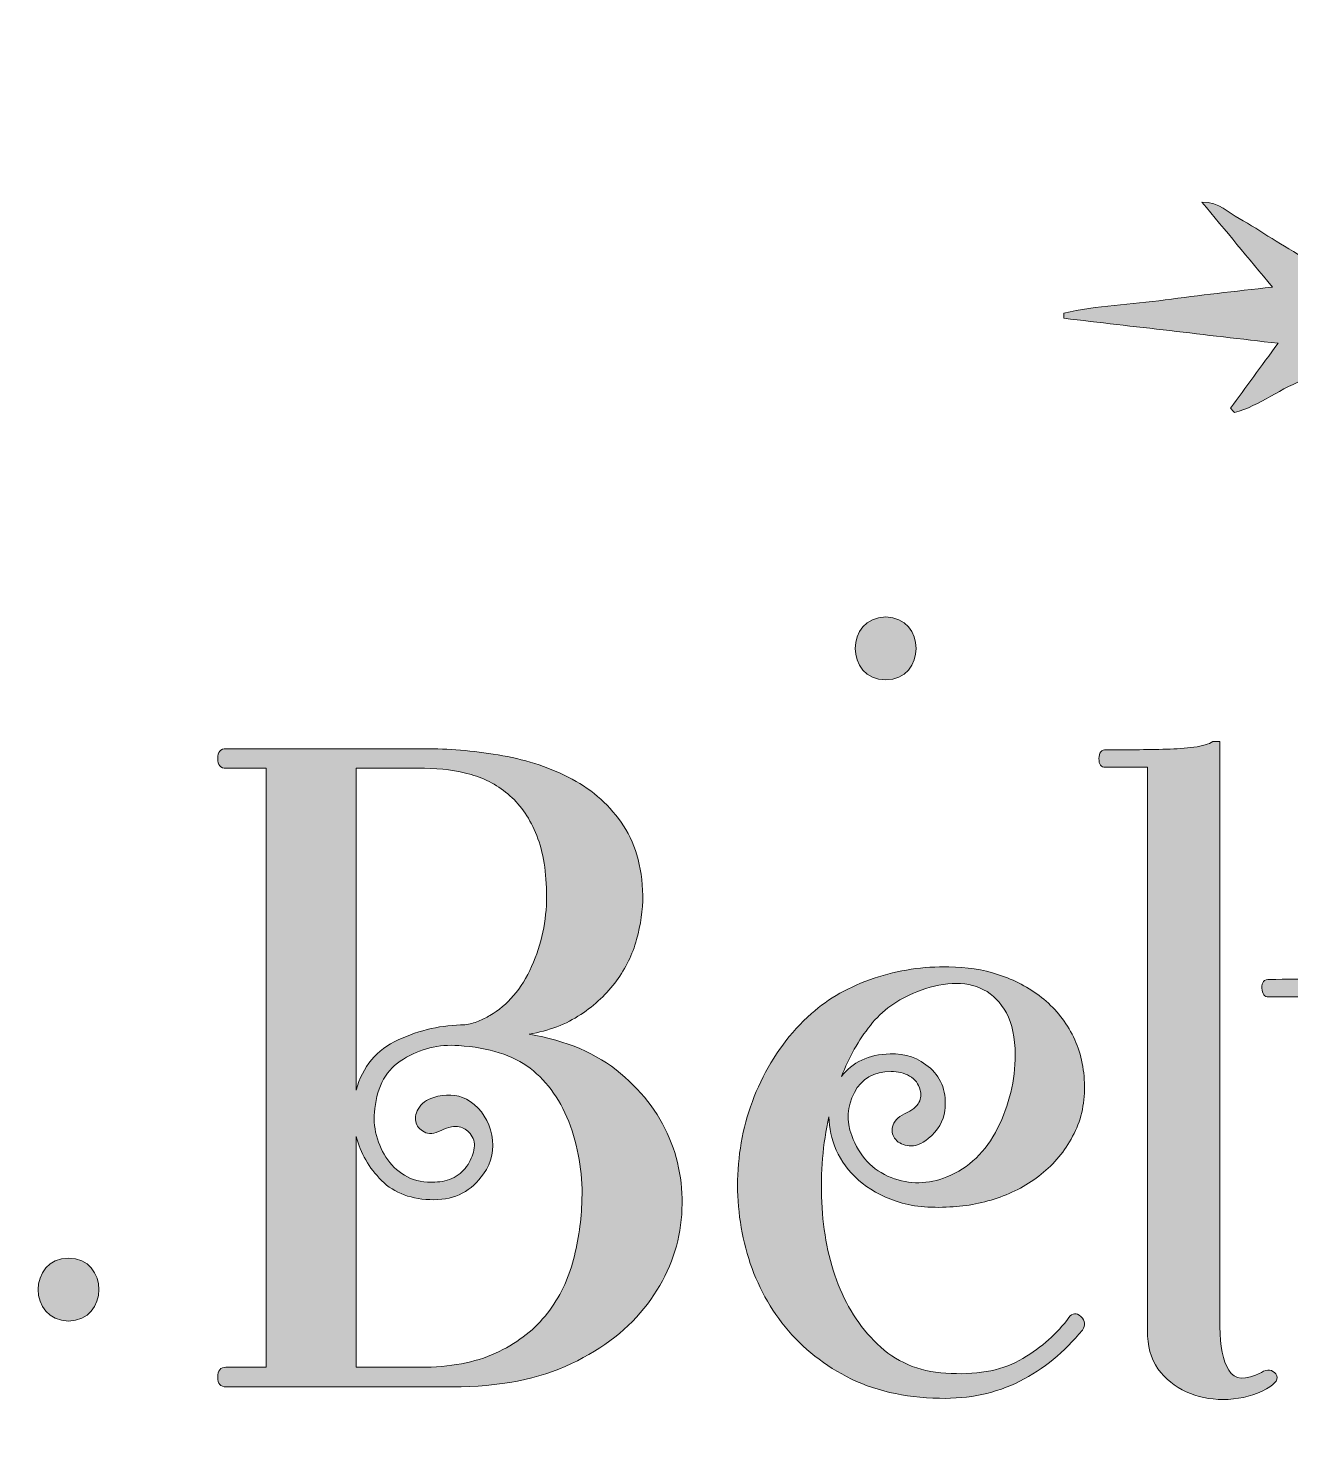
# Model space of a CAD drawing. Header units: inches. Extents: x 95 to 987, y -1033 to -47.
# Drawn here: x 224.6 to 500.7, y -353.2 to -47 of the extents above; entities that cross this region are included whole.
import ezdxf

# ---------------------------------------------------------------- set-up
doc = ezdxf.new("R2010")
doc.units = ezdxf.units.IN
doc.header["$MEASUREMENT"] = 0
doc.layers.add('Layer 1', color=7, linetype='Continuous')

# ---------------------------------------------------------------- blocks, each defined once
blk = doc.blocks.new('block 2')
at = {"layer": 'Layer 1', "true_color": 0x71020c}
h = blk.add_hatch(color=16, dxfattribs=at)
h.dxf.hatch_style = 2
edge = h.paths.add_edge_path()
edge.add_spline(control_points=[(497.9, -115.93), (494.19, -121.01), (490.85, -125.56), (487.52, -130.11), (487.79, -130.44), (488.07, -130.76), (488.34, -131.09), (493.97, -129.57), (498.58, -125.56), (504.27, -123.62), (504.55, -125.2), (504.9, -126.57), (505.02, -127.96), (506.09, -139.99), (507.11, -152.03), (508.17, -164.06), (508.98, -173.28), (509.82, -182.5), (510.71, -191.71), (510.8, -192.63), (511.33, -193.5), (511.66, -194.39), (512.04, -194.36), (512.41, -194.33), (512.78, -194.3), (514.52, -186.62), (514.39, -178.67), (515.29, -170.87), (516.19, -163.08), (516.73, -155.25), (517.42, -147.43), (518.13, -139.53), (518.82, -131.63), (519.57, -123.1), (526.02, -126.53), (531.86, -129.63), (537.7, -132.74), (537.99, -132.43), (538.27, -132.12), (538.56, -131.81), (535.41, -126.28), (530.17, -122.18), (526.68, -116.14), (542.64, -114.15), (558.1, -112.23), (573.55, -110.3), (573.56, -109.89), (573.56, -109.47), (573.57, -109.05), (558.45, -107.29), (543.33, -105.54), (527.39, -103.68), (530.31, -100.11), (532.74, -97.28), (535.01, -94.32), (537.21, -91.46), (540.14, -89.08), (541.15, -85.2), (533.74, -88.82), (527.12, -93.67), (519.76, -97.92), (519.37, -96.17), (518.98, -94.85), (518.81, -93.51), (518.05, -87.75), (517.36, -81.99), (516.64, -76.23), (515.6, -67.98), (514.6, -59.73), (513.49, -51.49), (513.3, -50.13), (513.5, -48.41), (511.29, -47.02), (508.41, -64.06), (507.3, -80.81), (504.48, -97.8), (501.41, -95.95), (498.99, -94.52), (496.59, -93.05), (494.18, -91.58), (491.85, -89.96), (489.36, -88.65), (487.03, -87.42), (485.16, -85.07), (481.26, -85.09), (486.52, -91.42), (491.28, -97.15), (496.67, -103.63), (488.28, -104.62), (480.72, -105.43), (473.18, -106.44), (465.81, -107.43), (458.31, -107.67), (451.05, -109.36), (451.07, -109.73), (451.08, -110.1), (451.1, -110.47), (466.45, -112.26), (481.79, -114.05), (497.9, -115.93)], knot_values=[0, 0, 0, 0, 1, 1, 1, 2, 2, 2, 3, 3, 3, 4, 4, 4, 5, 5, 5, 6, 6, 6, 7, 7, 7, 8, 8, 8, 9, 9, 9, 10, 10, 10, 11, 11, 11, 12, 12, 12, 13, 13, 13, 14, 14, 14, 15, 15, 15, 16, 16, 16, 17, 17, 17, 18, 18, 18, 19, 19, 19, 20, 20, 20, 21, 21, 21, 22, 22, 22, 23, 23, 23, 24, 24, 24, 25, 25, 25, 26, 26, 26, 27, 27, 27, 28, 28, 28, 29, 29, 29, 30, 30, 30, 31, 31, 31, 32, 32, 32, 33, 33, 33, 33], degree=3, periodic=1)
h = blk.add_hatch(color=16, dxfattribs=at)
h.dxf.hatch_style = 2
edge = h.paths.add_edge_path()
edge.add_spline(control_points=[(412.12, -189.49), (420.96, -189.49), (420.97, -175.75), (412.12, -175.75), (403.28, -175.75), (403.26, -189.49), (412.12, -189.49)], knot_values=[0, 0, 0, 0, 1, 1, 1, 2, 2, 2, 2], degree=3, periodic=1)
h = blk.add_hatch(color=16, dxfattribs=at)
h.dxf.hatch_style = 2
edge = h.paths.add_edge_path()
edge.add_spline(control_points=[(267.91, -339.75), (266.71, -339.75), (266.1, -340.46), (266.1, -341.89), (266.1, -343.33), (266.71, -344.04), (267.91, -344.04), (267.91, -344.04), (317.43, -344.04), (317.43, -344.04), (327.68, -344.04), (336.34, -342.35), (343.43, -338.96), (350.51, -335.56), (356.05, -331.23), (360.05, -325.95), (364.04, -320.68), (366.45, -314.91), (367.29, -308.66), (368.11, -302.4), (367.43, -296.41), (365.25, -290.68), (363.06, -284.96), (359.37, -279.91), (354.17, -275.53), (348.97, -271.16), (342.3, -268.3), (334.16, -266.94), (338.53, -266.19), (342.3, -264.76), (345.46, -262.65), (348.63, -260.54), (351.23, -258.09), (353.27, -255.3), (355.3, -252.51), (356.77, -249.5), (357.68, -246.25), (358.58, -243.01), (359.03, -239.81), (359.03, -236.64), (358.88, -230.17), (357.3, -224.81), (354.28, -220.59), (351.27, -216.37), (347.42, -213.09), (342.75, -210.76), (338.08, -208.42), (332.95, -206.8), (327.38, -205.89), (321.8, -204.99), (316.45, -204.54), (311.32, -204.54), (311.32, -204.54), (267.91, -204.54), (267.91, -204.54), (266.71, -204.54), (266.1, -205.26), (266.1, -206.69), (266.1, -208.12), (266.71, -208.83), (267.91, -208.83), (267.91, -208.83), (276.73, -208.83), (276.73, -208.83), (276.73, -208.83), (276.73, -339.75), (276.73, -339.75), (276.73, -339.75), (267.91, -339.75), (267.91, -339.75)], knot_values=[0, 0, 0, 0, 1, 1, 1, 2, 2, 2, 3, 3, 3, 4, 4, 4, 5, 5, 5, 6, 6, 6, 7, 7, 7, 8, 8, 8, 9, 9, 9, 10, 10, 10, 11, 11, 11, 12, 12, 12, 13, 13, 13, 14, 14, 14, 15, 15, 15, 16, 16, 16, 17, 17, 17, 18, 18, 18, 19, 19, 19, 20, 20, 20, 21, 21, 21, 22, 22, 22, 23, 23, 23, 23], degree=3, periodic=1)
edge = h.paths.add_edge_path()
edge.add_spline(control_points=[(296.4, -208.83), (296.4, -208.83), (311.32, -208.83), (311.32, -208.83), (314.94, -208.83), (318.33, -209.29), (321.5, -210.19), (324.66, -211.1), (327.49, -212.64), (329.98, -214.83), (332.47, -217.01), (334.42, -219.91), (335.86, -223.53), (337.29, -227.15), (338, -231.6), (338, -236.87), (338, -242.15), (336.91, -247.24), (334.73, -252.13), (332.54, -257.03), (329.49, -260.61), (325.57, -262.87), (324.81, -263.32), (323.99, -263.74), (323.08, -264.12), (322.18, -264.49), (321.19, -264.76), (320.14, -264.91), (315.17, -264.91), (310.31, -266), (305.56, -268.19), (300.81, -270.37), (297.76, -274.03), (296.4, -279.15), (296.4, -279.15), (296.4, -208.83), (296.4, -208.83)], knot_values=[0, 0, 0, 0, 1, 1, 1, 2, 2, 2, 3, 3, 3, 4, 4, 4, 5, 5, 5, 6, 6, 6, 7, 7, 7, 8, 8, 8, 9, 9, 9, 10, 10, 10, 11, 11, 11, 12, 12, 12, 12], degree=3, periodic=1)
edge = h.paths.add_edge_path()
edge.add_spline(control_points=[(296.4, -289.33), (297.31, -292.94), (299.15, -296.15), (301.94, -298.93), (304.73, -301.73), (308.53, -303.12), (313.36, -303.12), (318.03, -303.12), (321.65, -301.23), (324.21, -297.47), (326.02, -294.9), (326.62, -292.08), (326.02, -288.99), (325.42, -285.9), (323.83, -283.45), (321.27, -281.64), (319.16, -280.28), (316.83, -279.91), (314.26, -280.51), (312.3, -280.96), (310.95, -281.75), (310.19, -282.88), (309.44, -284.01), (309.18, -285.07), (309.4, -286.05), (309.63, -287.03), (310.23, -287.78), (311.21, -288.31), (312.19, -288.84), (313.43, -288.72), (314.94, -287.97), (316.6, -287.22), (317.92, -286.95), (318.9, -287.18), (319.88, -287.4), (320.67, -287.9), (321.27, -288.65), (322.03, -289.55), (322.33, -290.61), (322.18, -291.81), (322.03, -293.02), (321.57, -294.23), (320.82, -295.43), (320.06, -296.64), (319.05, -297.58), (317.77, -298.26), (316.48, -298.93), (315.09, -299.27), (313.59, -299.27), (311.32, -299.43), (309.32, -299.05), (307.59, -298.14), (305.86, -297.24), (304.43, -296), (303.3, -294.41), (302.17, -292.83), (301.34, -291.06), (300.81, -289.1), (300.28, -287.14), (300.17, -285.18), (300.47, -283.22), (300.92, -278.25), (302.99, -274.63), (306.69, -272.37), (310.38, -270.11), (314.41, -269.13), (318.78, -269.43), (325.42, -269.88), (330.62, -271.54), (334.39, -274.4), (338.31, -277.42), (341.24, -281.64), (343.21, -287.06), (345.16, -292.49), (345.99, -298.14), (345.69, -304.02), (345.54, -308.4), (344.86, -312.73), (343.66, -317.02), (342.45, -321.32), (340.45, -325.16), (337.67, -328.55), (334.88, -331.95), (331.26, -334.66), (326.81, -336.69), (322.36, -338.73), (316.9, -339.75), (310.42, -339.75), (310.42, -339.75), (296.4, -339.75), (296.4, -339.75), (296.4, -339.75), (296.4, -289.33), (296.4, -289.33)], knot_values=[0, 0, 0, 0, 1, 1, 1, 2, 2, 2, 3, 3, 3, 4, 4, 4, 5, 5, 5, 6, 6, 6, 7, 7, 7, 8, 8, 8, 9, 9, 9, 10, 10, 10, 11, 11, 11, 12, 12, 12, 13, 13, 13, 14, 14, 14, 15, 15, 15, 16, 16, 16, 17, 17, 17, 18, 18, 18, 19, 19, 19, 20, 20, 20, 21, 21, 21, 22, 22, 22, 23, 23, 23, 24, 24, 24, 25, 25, 25, 26, 26, 26, 27, 27, 27, 28, 28, 28, 29, 29, 29, 30, 30, 30, 31, 31, 31, 31], degree=3, periodic=1)
h = blk.add_hatch(color=16, dxfattribs=at)
h.dxf.hatch_style = 2
edge = h.paths.add_edge_path()
edge.add_spline(control_points=[(483.63, -202.96), (482.74, -203.56), (481.37, -203.97), (479.51, -204.2), (477.65, -204.43), (475.65, -204.58), (473.49, -204.65), (471.34, -204.73), (469.09, -204.76), (466.76, -204.76), (464.43, -204.76), (462.28, -204.76), (460.32, -204.76), (459.27, -204.76), (458.74, -205.41), (458.74, -206.69), (458.74, -207.97), (459.19, -208.61), (460.1, -208.61), (460.1, -208.61), (469.37, -208.61), (469.37, -208.61), (469.37, -208.61), (469.37, -332.96), (469.37, -332.96), (469.52, -336.13), (470.48, -338.77), (472.26, -340.88), (474.04, -342.99), (476.2, -344.53), (478.73, -345.51), (481.25, -346.49), (484.02, -346.9), (487.02, -346.76), (490.02, -346.6), (492.8, -345.85), (495.37, -344.49), (497.48, -343.29), (498.16, -342.2), (497.4, -341.22), (496.65, -340.24), (495.6, -340.12), (494.24, -340.88), (490.77, -342.69), (488.4, -342.54), (487.12, -340.42), (485.83, -338.32), (485.19, -335.15), (485.19, -330.93), (485.19, -330.93), (485.19, -202.96), (485.19, -202.96), (485.19, -202.96), (483.63, -202.96), (483.63, -202.96)], knot_values=[0, 0, 0, 0, 1, 1, 1, 2, 2, 2, 3, 3, 3, 4, 4, 4, 5, 5, 5, 6, 6, 6, 7, 7, 7, 8, 8, 8, 9, 9, 9, 10, 10, 10, 11, 11, 11, 12, 12, 12, 13, 13, 13, 14, 14, 14, 15, 15, 15, 16, 16, 16, 17, 17, 17, 18, 18, 18, 18], degree=3, periodic=1)
h = blk.add_hatch(color=16, dxfattribs=at)
h.dxf.hatch_style = 2
edge = h.paths.add_edge_path()
edge.add_spline(control_points=[(627.64, -402.15), (630.2, -395.82), (630.42, -389.86), (628.31, -384.29), (626.2, -378.71), (621.68, -374.07), (614.75, -370.38), (607.81, -366.69), (598.39, -365.22), (586.49, -365.97), (577.44, -366.57), (567.64, -368.31), (557.09, -371.17), (546.54, -374.04), (535.46, -377.65), (523.86, -382.03), (523.25, -378.86), (522.76, -375.54), (522.39, -372.08), (522.01, -368.61), (521.71, -364.8), (521.48, -360.66), (521.26, -356.51), (521.1, -351.88), (521.03, -346.76), (520.95, -341.63), (520.92, -335.83), (520.92, -329.35), (520.92, -327.08), (520.92, -324.48), (520.92, -321.55), (520.92, -318.61), (520.92, -314.46), (520.92, -309.11), (520.92, -303.76), (520.92, -296.71), (520.92, -287.97), (520.92, -279.23), (520.92, -267.77), (520.92, -253.6), (520.92, -253.6), (517.98, -253.6), (517.98, -253.6), (514.51, -254.36), (510.89, -254.77), (507.12, -254.85), (503.35, -254.92), (499.66, -254.96), (496.05, -254.96), (494.84, -254.96), (494.27, -255.6), (494.35, -256.88), (494.43, -258.16), (494.92, -258.8), (495.82, -258.8), (495.82, -258.8), (505.09, -258.8), (505.09, -258.8), (505.09, -258.8), (505.09, -331.61), (505.09, -331.61), (505.24, -342.01), (505.65, -351.84), (506.33, -361.11), (507.01, -370.38), (508.86, -378.78), (511.87, -386.32), (507.65, -387.83), (503.51, -389.38), (499.44, -390.96), (495.37, -392.54), (491.22, -394.09), (487, -395.59), (482.48, -387.3), (475.85, -380.14), (467.11, -374.11), (461.38, -370.19), (455.12, -366.99), (448.34, -364.51), (441.56, -362.02), (434.59, -360.1), (427.42, -358.74), (420.27, -357.38), (413.03, -356.59), (405.72, -356.36), (398.41, -356.14), (391.36, -356.33), (384.58, -356.93), (373.88, -357.98), (364.27, -360.06), (355.75, -363.15), (347.24, -366.24), (339.81, -369.97), (333.48, -374.34), (323.68, -381.27), (317.46, -388.77), (314.83, -396.84), (312.19, -404.9), (312.42, -412.4), (315.5, -419.33), (318.59, -426.27), (324.21, -432.03), (332.35, -436.63), (340.49, -441.23), (350.36, -443.45), (361.97, -443.3), (372.67, -443.15), (384.13, -441.79), (396.34, -439.23), (408.54, -436.67), (420.41, -433.61), (431.95, -430.07), (443.48, -426.53), (454.18, -422.87), (464.05, -419.11), (473.93, -415.34), (481.95, -412.17), (488.13, -409.61), (489.04, -414.13), (489.45, -418.77), (489.37, -423.52), (489.3, -428.27), (488.66, -432.82), (487.45, -437.2), (486.25, -441.57), (484.48, -445.71), (482.14, -449.63), (479.8, -453.55), (476.75, -456.94), (472.98, -459.81), (469.06, -462.82), (464.2, -465.23), (458.4, -467.04), (452.6, -468.85), (446.95, -469.56), (441.44, -469.19), (435.94, -468.81), (431.01, -467.08), (426.63, -463.99), (422.26, -460.9), (419.62, -455.96), (418.72, -449.18), (418.42, -447.22), (417.59, -445.82), (416.23, -445), (414.87, -444.17), (413.56, -443.9), (412.27, -444.2), (411, -444.51), (410.01, -445.48), (409.34, -447.14), (408.66, -448.8), (408.92, -451.21), (410.13, -454.38), (412.09, -459.96), (415.71, -464.18), (420.98, -467.04), (426.26, -469.9), (432.14, -471.64), (438.62, -472.24), (445.1, -472.84), (451.62, -472.28), (458.17, -470.55), (464.73, -468.81), (470.42, -466.14), (475.25, -462.52), (479.31, -459.35), (482.63, -455.66), (485.19, -451.44), (487.76, -447.22), (489.64, -442.74), (490.85, -437.99), (492.05, -433.24), (492.65, -428.34), (492.65, -423.29), (492.65, -418.24), (492.13, -413.23), (491.07, -408.25), (495.44, -406.6), (499.7, -404.86), (503.84, -403.06), (507.99, -401.25), (512.25, -399.36), (516.62, -397.4), (521.14, -405.54), (527.32, -412.06), (535.16, -416.96), (543, -421.86), (551.48, -425.21), (560.6, -427.02), (569.71, -428.83), (578.95, -429.02), (588.3, -427.59), (597.64, -426.15), (605.93, -423.1), (613.17, -418.43), (620.25, -413.91), (625.07, -408.48), (627.64, -402.15)], knot_values=[0, 0, 0, 0, 1, 1, 1, 2, 2, 2, 3, 3, 3, 4, 4, 4, 5, 5, 5, 6, 6, 6, 7, 7, 7, 8, 8, 8, 9, 9, 9, 10, 10, 10, 11, 11, 11, 12, 12, 12, 13, 13, 13, 14, 14, 14, 15, 15, 15, 16, 16, 16, 17, 17, 17, 18, 18, 18, 19, 19, 19, 20, 20, 20, 21, 21, 21, 22, 22, 22, 23, 23, 23, 24, 24, 24, 25, 25, 25, 26, 26, 26, 27, 27, 27, 28, 28, 28, 29, 29, 29, 30, 30, 30, 31, 31, 31, 32, 32, 32, 33, 33, 33, 34, 34, 34, 35, 35, 35, 36, 36, 36, 37, 37, 37, 38, 38, 38, 39, 39, 39, 40, 40, 40, 41, 41, 41, 42, 42, 42, 43, 43, 43, 44, 44, 44, 45, 45, 45, 46, 46, 46, 47, 47, 47, 48, 48, 48, 49, 49, 49, 50, 50, 50, 51, 51, 51, 52, 52, 52, 53, 53, 53, 54, 54, 54, 55, 55, 55, 56, 56, 56, 57, 57, 57, 58, 58, 58, 59, 59, 59, 60, 60, 60, 61, 61, 61, 62, 62, 62, 63, 63, 63, 64, 64, 64, 65, 65, 65, 66, 66, 66, 66], degree=3, periodic=1)
edge = h.paths.add_edge_path()
edge.add_spline(control_points=[(454.56, -407.58), (444.23, -411.19), (433.75, -414.59), (423.13, -417.75), (412.5, -420.92), (401.95, -423.59), (391.47, -425.78), (381, -427.96), (370.94, -429.28), (361.29, -429.73), (351.79, -430.19), (343.43, -428.94), (336.19, -426), (328.96, -423.06), (323.76, -419.07), (320.59, -414.02), (317.43, -408.97), (316.75, -403.24), (318.56, -396.84), (320.36, -390.43), (325.64, -384.06), (334.38, -377.73), (340.56, -373.36), (347.84, -369.63), (356.2, -366.54), (364.57, -363.45), (374.1, -361.37), (384.8, -360.32), (391.44, -359.72), (398.29, -359.49), (405.38, -359.64), (412.47, -359.79), (419.51, -360.51), (426.52, -361.79), (433.53, -363.07), (440.35, -364.96), (446.98, -367.44), (453.62, -369.93), (459.64, -373.06), (465.07, -376.83), (473.36, -382.4), (479.69, -389.11), (484.06, -396.95), (474.72, -400.42), (464.88, -403.96), (454.56, -407.58)], knot_values=[0, 0, 0, 0, 1, 1, 1, 2, 2, 2, 3, 3, 3, 4, 4, 4, 5, 5, 5, 6, 6, 6, 7, 7, 7, 8, 8, 8, 9, 9, 9, 10, 10, 10, 11, 11, 11, 12, 12, 12, 13, 13, 13, 14, 14, 14, 15, 15, 15, 15], degree=3, periodic=1)
edge = h.paths.add_edge_path()
edge.add_spline(control_points=[(611.36, -415.26), (607.44, -417.83), (602.88, -419.86), (597.68, -421.37), (592.48, -422.87), (587.09, -423.74), (581.51, -423.97), (575.93, -424.2), (570.28, -423.78), (564.55, -422.73), (558.82, -421.67), (553.48, -419.9), (548.5, -417.41), (543.53, -414.93), (539.04, -411.72), (535.05, -407.8), (531.05, -403.88), (528, -399.13), (525.89, -393.56), (537.65, -388.73), (548.95, -384.44), (559.81, -380.67), (570.66, -376.9), (580.3, -374.49), (588.75, -373.44), (599.9, -372.08), (608.49, -372.79), (614.52, -375.58), (620.55, -378.37), (624.32, -382.06), (625.83, -386.66), (627.33, -391.26), (626.77, -396.23), (624.13, -401.58), (621.49, -406.93), (617.24, -411.49), (611.36, -415.26)], knot_values=[0, 0, 0, 0, 1, 1, 1, 2, 2, 2, 3, 3, 3, 4, 4, 4, 5, 5, 5, 6, 6, 6, 7, 7, 7, 8, 8, 8, 9, 9, 9, 10, 10, 10, 11, 11, 11, 12, 12, 12, 12], degree=3, periodic=1)
h = blk.add_hatch(color=16, dxfattribs=at)
h.dxf.hatch_style = 2
edge = h.paths.add_edge_path()
edge.add_spline(control_points=[(389.44, -330.02), (393.13, -334.85), (397.84, -338.77), (403.57, -341.78), (409.3, -344.8), (416.08, -346.38), (423.92, -346.53), (430.4, -346.68), (436.24, -345.43), (441.45, -342.8), (446.65, -340.16), (451.2, -336.43), (455.12, -331.61), (455.88, -330.55), (455.76, -329.57), (454.79, -328.67), (453.8, -327.76), (452.94, -327.84), (452.18, -328.89), (449.62, -332.36), (446.27, -335.34), (442.12, -337.82), (437.98, -340.31), (432.74, -341.41), (426.41, -341.1), (420.23, -340.95), (415.11, -339.03), (411.03, -335.34), (406.97, -331.65), (403.87, -327.08), (401.76, -321.66), (399.65, -316.23), (398.45, -310.24), (398.15, -303.68), (397.84, -297.13), (398.37, -290.91), (399.73, -285.03), (399.73, -287.44), (400.26, -289.86), (401.31, -292.27), (402.37, -294.68), (403.99, -296.87), (406.17, -298.82), (408.36, -300.78), (411.11, -302.33), (414.43, -303.46), (417.74, -304.59), (421.66, -305), (426.18, -304.7), (429.95, -304.55), (433.61, -303.83), (437.15, -302.55), (440.69, -301.27), (443.85, -299.46), (446.65, -297.13), (449.43, -294.79), (451.66, -291.97), (453.31, -288.65), (454.97, -285.33), (455.72, -281.64), (455.58, -277.57), (455.42, -273.65), (454.52, -270.11), (452.86, -266.94), (451.2, -263.78), (448.98, -261.1), (446.19, -258.91), (443.4, -256.73), (440.27, -255.07), (436.81, -253.94), (433.34, -252.81), (429.72, -252.24), (425.96, -252.24), (420.38, -252.1), (414.91, -252.92), (409.57, -254.73), (404.21, -256.54), (399.65, -259.11), (395.89, -262.42), (391.21, -266.64), (387.52, -271.62), (384.81, -277.34), (382.09, -283.07), (380.47, -289.06), (379.95, -295.32), (379.42, -301.57), (379.95, -307.72), (381.53, -313.74), (383.11, -319.78), (385.75, -325.2), (389.44, -330.02)], knot_values=[0, 0, 0, 0, 1, 1, 1, 2, 2, 2, 3, 3, 3, 4, 4, 4, 5, 5, 5, 6, 6, 6, 7, 7, 7, 8, 8, 8, 9, 9, 9, 10, 10, 10, 11, 11, 11, 12, 12, 12, 13, 13, 13, 14, 14, 14, 15, 15, 15, 16, 16, 16, 17, 17, 17, 18, 18, 18, 19, 19, 19, 20, 20, 20, 21, 21, 21, 22, 22, 22, 23, 23, 23, 24, 24, 24, 25, 25, 25, 26, 26, 26, 27, 27, 27, 28, 28, 28, 29, 29, 29, 30, 30, 30, 30], degree=3, periodic=1)
edge = h.paths.add_edge_path()
edge.add_spline(control_points=[(408.77, -265.02), (411.33, -261.78), (414.73, -259.33), (418.95, -257.67), (421.51, -256.62), (424.07, -256.02), (426.64, -255.86), (429.2, -255.71), (431.5, -256.17), (433.53, -257.22), (435.57, -258.28), (437.22, -259.97), (438.51, -262.31), (439.78, -264.65), (440.43, -267.7), (440.43, -271.46), (440.43, -277.04), (439.15, -282.39), (436.59, -287.52), (434.02, -292.64), (430.33, -296.19), (425.5, -298.14), (421.44, -299.8), (417.36, -299.84), (413.3, -298.26), (409.23, -296.67), (406.36, -293.62), (404.7, -289.1), (403.5, -285.93), (403.69, -282.81), (405.27, -279.72), (406.85, -276.63), (409.53, -275.08), (413.3, -275.08), (414.8, -275.08), (416.16, -275.42), (417.36, -276.1), (418.57, -276.78), (419.32, -277.79), (419.63, -279.15), (419.93, -280.06), (419.85, -280.96), (419.4, -281.86), (418.95, -282.77), (417.89, -283.6), (416.24, -284.35), (414.73, -285.11), (413.86, -286.05), (413.63, -287.18), (413.41, -288.31), (413.63, -289.25), (414.31, -290), (414.99, -290.76), (415.97, -291.21), (417.25, -291.36), (418.53, -291.51), (419.93, -290.99), (421.44, -289.78), (423.55, -287.97), (424.75, -285.93), (425.05, -283.67), (425.5, -279.76), (424.45, -276.66), (421.89, -274.4), (419.32, -272.14), (416.38, -271.09), (413.07, -271.24), (408.4, -271.39), (404.85, -273.05), (402.44, -276.21), (404.1, -271.99), (406.21, -268.26), (408.77, -265.02)], knot_values=[0, 0, 0, 0, 1, 1, 1, 2, 2, 2, 3, 3, 3, 4, 4, 4, 5, 5, 5, 6, 6, 6, 7, 7, 7, 8, 8, 8, 9, 9, 9, 10, 10, 10, 11, 11, 11, 12, 12, 12, 13, 13, 13, 14, 14, 14, 15, 15, 15, 16, 16, 16, 17, 17, 17, 18, 18, 18, 19, 19, 19, 20, 20, 20, 21, 21, 21, 22, 22, 22, 23, 23, 23, 24, 24, 24, 24], degree=3, periodic=1)
h = blk.add_hatch(color=16, dxfattribs=at)
h.dxf.hatch_style = 2
edge = h.paths.add_edge_path()
edge.add_spline(control_points=[(233.5, -329.64), (242.34, -329.64), (242.35, -315.9), (233.5, -315.9), (224.65, -315.9), (224.64, -329.64), (233.5, -329.64)], knot_values=[0, 0, 0, 0, 1, 1, 1, 2, 2, 2, 2], degree=3, periodic=1)
at = {"layer": 'Layer 1', "lineweight": 0}
for points, knots in [([(497.9, -115.93), (494.19, -121.01), (490.85, -125.56), (487.52, -130.11), (487.79, -130.44), (488.07, -130.76), (488.34, -131.09), (493.97, -129.57), (498.58, -125.56), (504.27, -123.62), (504.55, -125.2), (504.9, -126.57), (505.02, -127.96), (506.09, -139.99), (507.11, -152.03), (508.17, -164.06), (508.98, -173.28), (509.82, -182.5), (510.71, -191.71), (510.8, -192.63), (511.33, -193.5), (511.66, -194.39), (512.04, -194.36), (512.41, -194.33), (512.78, -194.3), (514.52, -186.62), (514.39, -178.67), (515.29, -170.87), (516.19, -163.08), (516.73, -155.25), (517.42, -147.43), (518.13, -139.53), (518.82, -131.63), (519.57, -123.1), (526.02, -126.53), (531.86, -129.63), (537.7, -132.74), (537.99, -132.43), (538.27, -132.12), (538.56, -131.81), (535.41, -126.28), (530.17, -122.18), (526.68, -116.14), (542.64, -114.15), (558.1, -112.23), (573.55, -110.3), (573.56, -109.89), (573.56, -109.47), (573.57, -109.05), (558.45, -107.29), (543.33, -105.54), (527.39, -103.68), (530.31, -100.11), (532.74, -97.28), (535.01, -94.32), (537.21, -91.46), (540.14, -89.08), (541.15, -85.2), (533.74, -88.82), (527.12, -93.67), (519.76, -97.92), (519.37, -96.17), (518.98, -94.85), (518.81, -93.51), (518.05, -87.75), (517.36, -81.99), (516.64, -76.23), (515.6, -67.98), (514.6, -59.73), (513.49, -51.49), (513.3, -50.13), (513.5, -48.41), (511.29, -47.02), (508.41, -64.06), (507.3, -80.81), (504.48, -97.8), (501.41, -95.95), (498.99, -94.52), (496.59, -93.05), (494.18, -91.58), (491.85, -89.96), (489.36, -88.65), (487.03, -87.42), (485.16, -85.07), (481.26, -85.09), (486.52, -91.42), (491.28, -97.15), (496.67, -103.63), (488.28, -104.62), (480.72, -105.43), (473.18, -106.44), (465.81, -107.43), (458.31, -107.67), (451.05, -109.36), (451.07, -109.73), (451.08, -110.1), (451.1, -110.47), (466.45, -112.26), (481.79, -114.05), (497.9, -115.93)], [0, 0, 0, 0, 1, 1, 1, 2, 2, 2, 3, 3, 3, 4, 4, 4, 5, 5, 5, 6, 6, 6, 7, 7, 7, 8, 8, 8, 9, 9, 9, 10, 10, 10, 11, 11, 11, 12, 12, 12, 13, 13, 13, 14, 14, 14, 15, 15, 15, 16, 16, 16, 17, 17, 17, 18, 18, 18, 19, 19, 19, 20, 20, 20, 21, 21, 21, 22, 22, 22, 23, 23, 23, 24, 24, 24, 25, 25, 25, 26, 26, 26, 27, 27, 27, 28, 28, 28, 29, 29, 29, 30, 30, 30, 31, 31, 31, 32, 32, 32, 33, 33, 33, 33]), ([(412.12, -189.49), (420.96, -189.49), (420.97, -175.75), (412.12, -175.75), (403.28, -175.75), (403.26, -189.49), (412.12, -189.49)], [0, 0, 0, 0, 1, 1, 1, 2, 2, 2, 2]), ([(267.91, -339.75), (266.71, -339.75), (266.1, -340.46), (266.1, -341.89), (266.1, -343.33), (266.71, -344.04), (267.91, -344.04), (267.91, -344.04), (317.43, -344.04), (317.43, -344.04), (327.68, -344.04), (336.34, -342.35), (343.43, -338.96), (350.51, -335.56), (356.05, -331.23), (360.05, -325.95), (364.04, -320.68), (366.45, -314.91), (367.29, -308.66), (368.11, -302.4), (367.43, -296.41), (365.25, -290.68), (363.06, -284.96), (359.37, -279.91), (354.17, -275.53), (348.97, -271.16), (342.3, -268.3), (334.16, -266.94), (338.53, -266.19), (342.3, -264.76), (345.46, -262.65), (348.63, -260.54), (351.23, -258.09), (353.27, -255.3), (355.3, -252.51), (356.77, -249.5), (357.68, -246.25), (358.58, -243.01), (359.03, -239.81), (359.03, -236.64), (358.88, -230.17), (357.3, -224.81), (354.28, -220.59), (351.27, -216.37), (347.42, -213.09), (342.75, -210.76), (338.08, -208.42), (332.95, -206.8), (327.38, -205.89), (321.8, -204.99), (316.45, -204.54), (311.32, -204.54), (311.32, -204.54), (267.91, -204.54), (267.91, -204.54), (266.71, -204.54), (266.1, -205.26), (266.1, -206.69), (266.1, -208.12), (266.71, -208.83), (267.91, -208.83), (267.91, -208.83), (276.73, -208.83), (276.73, -208.83), (276.73, -208.83), (276.73, -339.75), (276.73, -339.75), (276.73, -339.75), (267.91, -339.75), (267.91, -339.75)], [0, 0, 0, 0, 1, 1, 1, 2, 2, 2, 3, 3, 3, 4, 4, 4, 5, 5, 5, 6, 6, 6, 7, 7, 7, 8, 8, 8, 9, 9, 9, 10, 10, 10, 11, 11, 11, 12, 12, 12, 13, 13, 13, 14, 14, 14, 15, 15, 15, 16, 16, 16, 17, 17, 17, 18, 18, 18, 19, 19, 19, 20, 20, 20, 21, 21, 21, 22, 22, 22, 23, 23, 23, 23]), ([(483.63, -202.96), (482.74, -203.56), (481.37, -203.97), (479.51, -204.2), (477.65, -204.43), (475.65, -204.58), (473.49, -204.65), (471.34, -204.73), (469.09, -204.76), (466.76, -204.76), (464.43, -204.76), (462.28, -204.76), (460.32, -204.76), (459.27, -204.76), (458.74, -205.41), (458.74, -206.69), (458.74, -207.97), (459.19, -208.61), (460.1, -208.61), (460.1, -208.61), (469.37, -208.61), (469.37, -208.61), (469.37, -208.61), (469.37, -332.96), (469.37, -332.96), (469.52, -336.13), (470.48, -338.77), (472.26, -340.88), (474.04, -342.99), (476.2, -344.53), (478.73, -345.51), (481.25, -346.49), (484.02, -346.9), (487.02, -346.76), (490.02, -346.6), (492.8, -345.85), (495.37, -344.49), (497.48, -343.29), (498.16, -342.2), (497.4, -341.22), (496.65, -340.24), (495.6, -340.12), (494.24, -340.88), (490.77, -342.69), (488.4, -342.54), (487.12, -340.42), (485.83, -338.32), (485.19, -335.15), (485.19, -330.93), (485.19, -330.93), (485.19, -202.96), (485.19, -202.96), (485.19, -202.96), (483.63, -202.96), (483.63, -202.96)], [0, 0, 0, 0, 1, 1, 1, 2, 2, 2, 3, 3, 3, 4, 4, 4, 5, 5, 5, 6, 6, 6, 7, 7, 7, 8, 8, 8, 9, 9, 9, 10, 10, 10, 11, 11, 11, 12, 12, 12, 13, 13, 13, 14, 14, 14, 15, 15, 15, 16, 16, 16, 17, 17, 17, 18, 18, 18, 18]), ([(296.4, -208.83), (296.4, -208.83), (311.32, -208.83), (311.32, -208.83), (314.94, -208.83), (318.33, -209.29), (321.5, -210.19), (324.66, -211.1), (327.49, -212.64), (329.98, -214.83), (332.47, -217.01), (334.42, -219.91), (335.86, -223.53), (337.29, -227.15), (338, -231.6), (338, -236.87), (338, -242.15), (336.91, -247.24), (334.73, -252.13), (332.54, -257.03), (329.49, -260.61), (325.57, -262.87), (324.81, -263.32), (323.99, -263.74), (323.08, -264.12), (322.18, -264.49), (321.19, -264.76), (320.14, -264.91), (315.17, -264.91), (310.31, -266), (305.56, -268.19), (300.81, -270.37), (297.76, -274.03), (296.4, -279.15), (296.4, -279.15), (296.4, -208.83), (296.4, -208.83)], [0, 0, 0, 0, 1, 1, 1, 2, 2, 2, 3, 3, 3, 4, 4, 4, 5, 5, 5, 6, 6, 6, 7, 7, 7, 8, 8, 8, 9, 9, 9, 10, 10, 10, 11, 11, 11, 12, 12, 12, 12]), ([(627.64, -402.15), (630.2, -395.82), (630.42, -389.86), (628.31, -384.29), (626.2, -378.71), (621.68, -374.07), (614.75, -370.38), (607.81, -366.69), (598.39, -365.22), (586.49, -365.97), (577.44, -366.57), (567.64, -368.31), (557.09, -371.17), (546.54, -374.04), (535.46, -377.65), (523.86, -382.03), (523.25, -378.86), (522.76, -375.54), (522.39, -372.08), (522.01, -368.61), (521.71, -364.8), (521.48, -360.66), (521.26, -356.51), (521.1, -351.88), (521.03, -346.76), (520.95, -341.63), (520.92, -335.83), (520.92, -329.35), (520.92, -327.08), (520.92, -324.48), (520.92, -321.55), (520.92, -318.61), (520.92, -314.46), (520.92, -309.11), (520.92, -303.76), (520.92, -296.71), (520.92, -287.97), (520.92, -279.23), (520.92, -267.77), (520.92, -253.6), (520.92, -253.6), (517.98, -253.6), (517.98, -253.6), (514.51, -254.36), (510.89, -254.77), (507.12, -254.85), (503.35, -254.92), (499.66, -254.96), (496.05, -254.96), (494.84, -254.96), (494.27, -255.6), (494.35, -256.88), (494.43, -258.16), (494.92, -258.8), (495.82, -258.8), (495.82, -258.8), (505.09, -258.8), (505.09, -258.8), (505.09, -258.8), (505.09, -331.61), (505.09, -331.61), (505.24, -342.01), (505.65, -351.84), (506.33, -361.11), (507.01, -370.38), (508.86, -378.78), (511.87, -386.32), (507.65, -387.83), (503.51, -389.38), (499.44, -390.96), (495.37, -392.54), (491.22, -394.09), (487, -395.59), (482.48, -387.3), (475.85, -380.14), (467.11, -374.11), (461.38, -370.19), (455.12, -366.99), (448.34, -364.51), (441.56, -362.02), (434.59, -360.1), (427.42, -358.74), (420.27, -357.38), (413.03, -356.59), (405.72, -356.36), (398.41, -356.14), (391.36, -356.33), (384.58, -356.93), (373.88, -357.98), (364.27, -360.06), (355.75, -363.15), (347.24, -366.24), (339.81, -369.97), (333.48, -374.34), (323.68, -381.27), (317.46, -388.77), (314.83, -396.84), (312.19, -404.9), (312.42, -412.4), (315.5, -419.33), (318.59, -426.27), (324.21, -432.03), (332.35, -436.63), (340.49, -441.23), (350.36, -443.45), (361.97, -443.3), (372.67, -443.15), (384.13, -441.79), (396.34, -439.23), (408.54, -436.67), (420.41, -433.61), (431.95, -430.07), (443.48, -426.53), (454.18, -422.87), (464.05, -419.11), (473.93, -415.34), (481.95, -412.17), (488.13, -409.61), (489.04, -414.13), (489.45, -418.77), (489.37, -423.52), (489.3, -428.27), (488.66, -432.82), (487.45, -437.2), (486.25, -441.57), (484.48, -445.71), (482.14, -449.63), (479.8, -453.55), (476.75, -456.94), (472.98, -459.81), (469.06, -462.82), (464.2, -465.23), (458.4, -467.04), (452.6, -468.85), (446.95, -469.56), (441.44, -469.19), (435.94, -468.81), (431.01, -467.08), (426.63, -463.99), (422.26, -460.9), (419.62, -455.96), (418.72, -449.18), (418.42, -447.22), (417.59, -445.82), (416.23, -445), (414.87, -444.17), (413.56, -443.9), (412.27, -444.2), (411, -444.51), (410.01, -445.48), (409.34, -447.14), (408.66, -448.8), (408.92, -451.21), (410.13, -454.38), (412.09, -459.96), (415.71, -464.18), (420.98, -467.04), (426.26, -469.9), (432.14, -471.64), (438.62, -472.24), (445.1, -472.84), (451.62, -472.28), (458.17, -470.55), (464.73, -468.81), (470.42, -466.14), (475.25, -462.52), (479.31, -459.35), (482.63, -455.66), (485.19, -451.44), (487.76, -447.22), (489.64, -442.74), (490.85, -437.99), (492.05, -433.24), (492.65, -428.34), (492.65, -423.29), (492.65, -418.24), (492.13, -413.23), (491.07, -408.25), (495.44, -406.6), (499.7, -404.86), (503.84, -403.06), (507.99, -401.25), (512.25, -399.36), (516.62, -397.4), (521.14, -405.54), (527.32, -412.06), (535.16, -416.96), (543, -421.86), (551.48, -425.21), (560.6, -427.02), (569.71, -428.83), (578.95, -429.02), (588.3, -427.59), (597.64, -426.15), (605.93, -423.1), (613.17, -418.43), (620.25, -413.91), (625.07, -408.48), (627.64, -402.15)], [0, 0, 0, 0, 1, 1, 1, 2, 2, 2, 3, 3, 3, 4, 4, 4, 5, 5, 5, 6, 6, 6, 7, 7, 7, 8, 8, 8, 9, 9, 9, 10, 10, 10, 11, 11, 11, 12, 12, 12, 13, 13, 13, 14, 14, 14, 15, 15, 15, 16, 16, 16, 17, 17, 17, 18, 18, 18, 19, 19, 19, 20, 20, 20, 21, 21, 21, 22, 22, 22, 23, 23, 23, 24, 24, 24, 25, 25, 25, 26, 26, 26, 27, 27, 27, 28, 28, 28, 29, 29, 29, 30, 30, 30, 31, 31, 31, 32, 32, 32, 33, 33, 33, 34, 34, 34, 35, 35, 35, 36, 36, 36, 37, 37, 37, 38, 38, 38, 39, 39, 39, 40, 40, 40, 41, 41, 41, 42, 42, 42, 43, 43, 43, 44, 44, 44, 45, 45, 45, 46, 46, 46, 47, 47, 47, 48, 48, 48, 49, 49, 49, 50, 50, 50, 51, 51, 51, 52, 52, 52, 53, 53, 53, 54, 54, 54, 55, 55, 55, 56, 56, 56, 57, 57, 57, 58, 58, 58, 59, 59, 59, 60, 60, 60, 61, 61, 61, 62, 62, 62, 63, 63, 63, 64, 64, 64, 65, 65, 65, 66, 66, 66, 66]), ([(389.44, -330.02), (393.13, -334.85), (397.84, -338.77), (403.57, -341.78), (409.3, -344.8), (416.08, -346.38), (423.92, -346.53), (430.4, -346.68), (436.24, -345.43), (441.45, -342.8), (446.65, -340.16), (451.2, -336.43), (455.12, -331.61), (455.88, -330.55), (455.76, -329.57), (454.79, -328.67), (453.8, -327.76), (452.94, -327.84), (452.18, -328.89), (449.62, -332.36), (446.27, -335.34), (442.12, -337.82), (437.98, -340.31), (432.74, -341.41), (426.41, -341.1), (420.23, -340.95), (415.11, -339.03), (411.03, -335.34), (406.97, -331.65), (403.87, -327.08), (401.76, -321.66), (399.65, -316.23), (398.45, -310.24), (398.15, -303.68), (397.84, -297.13), (398.37, -290.91), (399.73, -285.03), (399.73, -287.44), (400.26, -289.86), (401.31, -292.27), (402.37, -294.68), (403.99, -296.87), (406.17, -298.82), (408.36, -300.78), (411.11, -302.33), (414.43, -303.46), (417.74, -304.59), (421.66, -305), (426.18, -304.7), (429.95, -304.55), (433.61, -303.83), (437.15, -302.55), (440.69, -301.27), (443.85, -299.46), (446.65, -297.13), (449.43, -294.79), (451.66, -291.97), (453.31, -288.65), (454.97, -285.33), (455.72, -281.64), (455.58, -277.57), (455.42, -273.65), (454.52, -270.11), (452.86, -266.94), (451.2, -263.78), (448.98, -261.1), (446.19, -258.91), (443.4, -256.73), (440.27, -255.07), (436.81, -253.94), (433.34, -252.81), (429.72, -252.24), (425.96, -252.24), (420.38, -252.1), (414.91, -252.92), (409.57, -254.73), (404.21, -256.54), (399.65, -259.11), (395.89, -262.42), (391.21, -266.64), (387.52, -271.62), (384.81, -277.34), (382.09, -283.07), (380.47, -289.06), (379.95, -295.32), (379.42, -301.57), (379.95, -307.72), (381.53, -313.74), (383.11, -319.78), (385.75, -325.2), (389.44, -330.02)], [0, 0, 0, 0, 1, 1, 1, 2, 2, 2, 3, 3, 3, 4, 4, 4, 5, 5, 5, 6, 6, 6, 7, 7, 7, 8, 8, 8, 9, 9, 9, 10, 10, 10, 11, 11, 11, 12, 12, 12, 13, 13, 13, 14, 14, 14, 15, 15, 15, 16, 16, 16, 17, 17, 17, 18, 18, 18, 19, 19, 19, 20, 20, 20, 21, 21, 21, 22, 22, 22, 23, 23, 23, 24, 24, 24, 25, 25, 25, 26, 26, 26, 27, 27, 27, 28, 28, 28, 29, 29, 29, 30, 30, 30, 30]), ([(408.77, -265.02), (411.33, -261.78), (414.73, -259.33), (418.95, -257.67), (421.51, -256.62), (424.07, -256.02), (426.64, -255.86), (429.2, -255.71), (431.5, -256.17), (433.53, -257.22), (435.57, -258.28), (437.22, -259.97), (438.51, -262.31), (439.78, -264.65), (440.43, -267.7), (440.43, -271.46), (440.43, -277.04), (439.15, -282.39), (436.59, -287.52), (434.02, -292.64), (430.33, -296.19), (425.5, -298.14), (421.44, -299.8), (417.36, -299.84), (413.3, -298.26), (409.23, -296.67), (406.36, -293.62), (404.7, -289.1), (403.5, -285.93), (403.69, -282.81), (405.27, -279.72), (406.85, -276.63), (409.53, -275.08), (413.3, -275.08), (414.8, -275.08), (416.16, -275.42), (417.36, -276.1), (418.57, -276.78), (419.32, -277.79), (419.63, -279.15), (419.93, -280.06), (419.85, -280.96), (419.4, -281.86), (418.95, -282.77), (417.89, -283.6), (416.24, -284.35), (414.73, -285.11), (413.86, -286.05), (413.63, -287.18), (413.41, -288.31), (413.63, -289.25), (414.31, -290), (414.99, -290.76), (415.97, -291.21), (417.25, -291.36), (418.53, -291.51), (419.93, -290.99), (421.44, -289.78), (423.55, -287.97), (424.75, -285.93), (425.05, -283.67), (425.5, -279.76), (424.45, -276.66), (421.89, -274.4), (419.32, -272.14), (416.38, -271.09), (413.07, -271.24), (408.4, -271.39), (404.85, -273.05), (402.44, -276.21), (404.1, -271.99), (406.21, -268.26), (408.77, -265.02)], [0, 0, 0, 0, 1, 1, 1, 2, 2, 2, 3, 3, 3, 4, 4, 4, 5, 5, 5, 6, 6, 6, 7, 7, 7, 8, 8, 8, 9, 9, 9, 10, 10, 10, 11, 11, 11, 12, 12, 12, 13, 13, 13, 14, 14, 14, 15, 15, 15, 16, 16, 16, 17, 17, 17, 18, 18, 18, 19, 19, 19, 20, 20, 20, 21, 21, 21, 22, 22, 22, 23, 23, 23, 24, 24, 24, 24]), ([(296.4, -289.33), (297.31, -292.94), (299.15, -296.15), (301.94, -298.93), (304.73, -301.73), (308.53, -303.12), (313.36, -303.12), (318.03, -303.12), (321.65, -301.23), (324.21, -297.47), (326.02, -294.9), (326.62, -292.08), (326.02, -288.99), (325.42, -285.9), (323.83, -283.45), (321.27, -281.64), (319.16, -280.28), (316.83, -279.91), (314.26, -280.51), (312.3, -280.96), (310.95, -281.75), (310.19, -282.88), (309.44, -284.01), (309.18, -285.07), (309.4, -286.05), (309.63, -287.03), (310.23, -287.78), (311.21, -288.31), (312.19, -288.84), (313.43, -288.72), (314.94, -287.97), (316.6, -287.22), (317.92, -286.95), (318.9, -287.18), (319.88, -287.4), (320.67, -287.9), (321.27, -288.65), (322.03, -289.55), (322.33, -290.61), (322.18, -291.81), (322.03, -293.02), (321.57, -294.23), (320.82, -295.43), (320.06, -296.64), (319.05, -297.58), (317.77, -298.26), (316.48, -298.93), (315.09, -299.27), (313.59, -299.27), (311.32, -299.43), (309.32, -299.05), (307.59, -298.14), (305.86, -297.24), (304.43, -296), (303.3, -294.41), (302.17, -292.83), (301.34, -291.06), (300.81, -289.1), (300.28, -287.14), (300.17, -285.18), (300.47, -283.22), (300.92, -278.25), (302.99, -274.63), (306.69, -272.37), (310.38, -270.11), (314.41, -269.13), (318.78, -269.43), (325.42, -269.88), (330.62, -271.54), (334.39, -274.4), (338.31, -277.42), (341.24, -281.64), (343.21, -287.06), (345.16, -292.49), (345.99, -298.14), (345.69, -304.02), (345.54, -308.4), (344.86, -312.73), (343.66, -317.02), (342.45, -321.32), (340.45, -325.16), (337.67, -328.55), (334.88, -331.95), (331.26, -334.66), (326.81, -336.69), (322.36, -338.73), (316.9, -339.75), (310.42, -339.75), (310.42, -339.75), (296.4, -339.75), (296.4, -339.75), (296.4, -339.75), (296.4, -289.33), (296.4, -289.33)], [0, 0, 0, 0, 1, 1, 1, 2, 2, 2, 3, 3, 3, 4, 4, 4, 5, 5, 5, 6, 6, 6, 7, 7, 7, 8, 8, 8, 9, 9, 9, 10, 10, 10, 11, 11, 11, 12, 12, 12, 13, 13, 13, 14, 14, 14, 15, 15, 15, 16, 16, 16, 17, 17, 17, 18, 18, 18, 19, 19, 19, 20, 20, 20, 21, 21, 21, 22, 22, 22, 23, 23, 23, 24, 24, 24, 25, 25, 25, 26, 26, 26, 27, 27, 27, 28, 28, 28, 29, 29, 29, 30, 30, 30, 31, 31, 31, 31]), ([(233.5, -329.64), (242.34, -329.64), (242.35, -315.9), (233.5, -315.9), (224.65, -315.9), (224.64, -329.64), (233.5, -329.64)], [0, 0, 0, 0, 1, 1, 1, 2, 2, 2, 2])]:
    blk.add_open_spline(points, degree=3, knots=knots, dxfattribs=at)

msp = doc.modelspace()

# ---------------------------------------------------------------- block references
at = {"layer": 'Layer 1'}
msp.add_blockref('block 2', (0, 0), dxfattribs=at)

doc.saveas('drawing.dxf')
